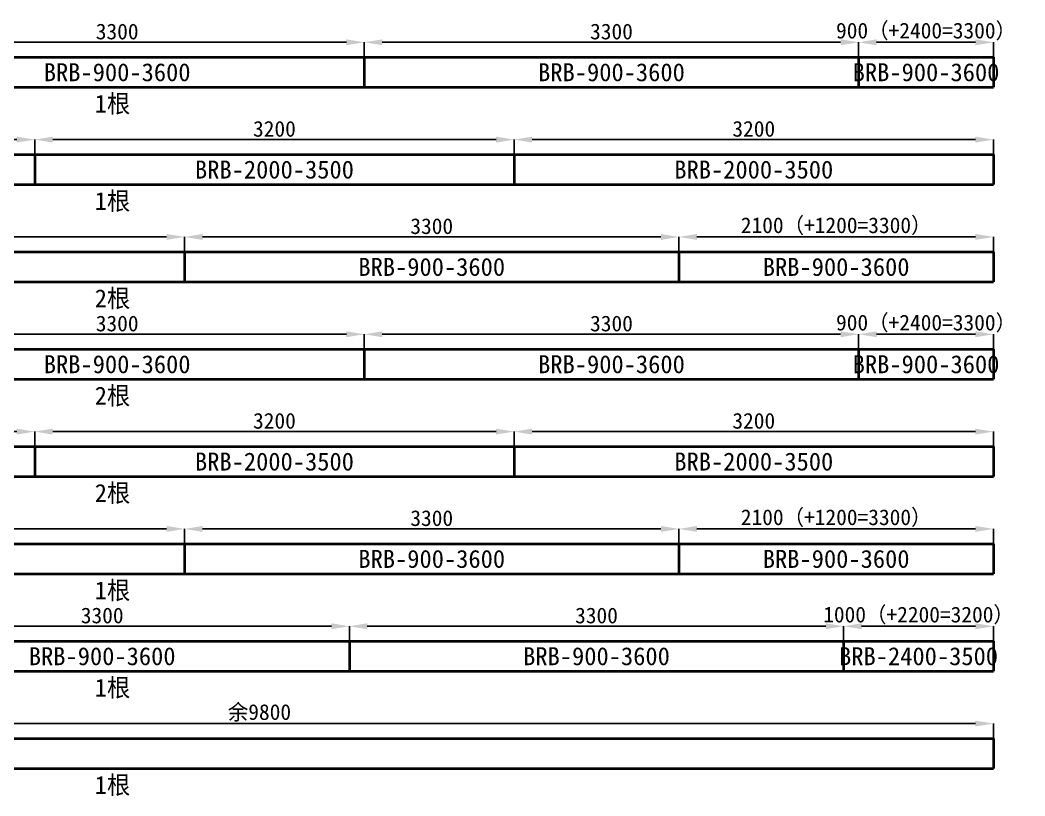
# Model space of a CAD drawing. Header units: metres. Extents: x -250 to 12310, y -21140 to 234.
# Drawn here: x 5502 to 12210, y -21083 to -15902 of the extents above; entities that cross this region are included whole.
import ezdxf
from ezdxf.enums import TextEntityAlignment as Align

# ---------------------------------------------------------------- set-up
doc = ezdxf.new("R2010")
doc.units = ezdxf.units.M
for name, color, linetype in [('DIMENSION', 3, 'Continuous'), ('TEXT', 3, 'Continuous'), ('TUBE', 3, 'Continuous')]:
    doc.layers.add(name, color=color, linetype=linetype)
doc.dimstyles.get("Standard").update_dxf_attribs({"dimscale": 30, "dimtxt": 3.5, "dimasz": 4, "dimexe": 1.25, "dimexo": 0, "dimtad": 1, "dimcen": 2.5, "dimazin": 3, "dimtfac": 1, "dimtmove": 0, "dimatfit": 3})

# ---------------------------------------------------------------- blocks, each defined once
blk = doc.blocks.new('_CLOSEDFILLED')
at = {"color": 0, "linetype": 'BYBLOCK'}
blk.add_solid([(-1, 0.164), (0, 0), (-1, -0.164)], dxfattribs=at)
blk = doc.blocks.new('*D132')
at = {"color": 3}
for p, q in [((4500, -16150), (4500, -16050)), ((7800, -16150), (7800, -16050))]:
    blk.add_line(p, q, dxfattribs=at)
at = {"color": 0}
blk.add_line((4620, -16050), (7680, -16050), dxfattribs=at)
at = {"layer": 'Defpoints'}
for p in [(4500, -16050), (4500, -16150), (7800, -16150)]:
    blk.add_point(p, dxfattribs=at)
at = {"layer": 'DIMENSION', "color": 0, "xscale": 120, "yscale": 120, "rotation": 180}
blk.add_blockref('_CLOSEDFILLED', (4500, -16050), dxfattribs=at)
at = {"layer": 'DIMENSION', "color": 0, "xscale": 120, "yscale": 120}
blk.add_blockref('_CLOSEDFILLED', (7800, -16050), dxfattribs=at)
at = {"layer": 'DIMENSION', "color": 3, "insert": (6150, -15978.75), "char_height": 105, "attachment_point": 5}
blk.add_mtext('3300', dxfattribs=at)
blk = doc.blocks.new('*D133')
at = {"color": 3}
for p, q in [((7800, -16150), (7800, -16050)), ((11100, -16150), (11100, -16050))]:
    blk.add_line(p, q, dxfattribs=at)
at = {"color": 0}
blk.add_line((7920, -16050), (10980, -16050), dxfattribs=at)
at = {"layer": 'Defpoints'}
for p in [(7800, -16050), (7800, -16150), (11100, -16150)]:
    blk.add_point(p, dxfattribs=at)
at = {"layer": 'DIMENSION', "color": 0, "xscale": 120, "yscale": 120, "rotation": 180}
blk.add_blockref('_CLOSEDFILLED', (7800, -16050), dxfattribs=at)
at = {"layer": 'DIMENSION', "color": 0, "xscale": 120, "yscale": 120}
blk.add_blockref('_CLOSEDFILLED', (11100, -16050), dxfattribs=at)
at = {"layer": 'DIMENSION', "color": 3, "insert": (9450, -15978.75), "char_height": 105, "attachment_point": 5}
blk.add_mtext('3300', dxfattribs=at)
blk = doc.blocks.new('*D134')
at = {"color": 3}
for p, q in [((11100, -16150), (11100, -16050)), ((12000, -16150), (12000, -16050))]:
    blk.add_line(p, q, dxfattribs=at)
at = {"color": 0}
blk.add_line((11220, -16050), (11880, -16050), dxfattribs=at)
at = {"layer": 'Defpoints'}
for p in [(11100, -16050), (11100, -16150), (12000, -16150)]:
    blk.add_point(p, dxfattribs=at)
at = {"layer": 'DIMENSION', "color": 0, "xscale": 120, "yscale": 120, "rotation": 180}
blk.add_blockref('_CLOSEDFILLED', (11100, -16050), dxfattribs=at)
at = {"layer": 'DIMENSION', "color": 0, "xscale": 120, "yscale": 120}
blk.add_blockref('_CLOSEDFILLED', (12000, -16050), dxfattribs=at)
at = {"layer": 'DIMENSION', "color": 3, "insert": (11550, -15978.75), "char_height": 105, "attachment_point": 5}
blk.add_mtext('900（+2400=3300）', dxfattribs=at)
blk = doc.blocks.new('*D137')
at = {"color": 3}
for p, q in [((2400, -16800), (2400, -16700)), ((5600, -16800), (5600, -16700))]:
    blk.add_line(p, q, dxfattribs=at)
at = {"color": 0}
blk.add_line((2520, -16700), (5480, -16700), dxfattribs=at)
at = {"layer": 'Defpoints'}
for p in [(2400, -16700), (2400, -16800), (5600, -16800)]:
    blk.add_point(p, dxfattribs=at)
at = {"layer": 'DIMENSION', "color": 0, "xscale": 120, "yscale": 120, "rotation": 180}
blk.add_blockref('_CLOSEDFILLED', (2400, -16700), dxfattribs=at)
at = {"layer": 'DIMENSION', "color": 0, "xscale": 120, "yscale": 120}
blk.add_blockref('_CLOSEDFILLED', (5600, -16700), dxfattribs=at)
at = {"layer": 'DIMENSION', "color": 3, "insert": (4000, -16628.75), "char_height": 105, "attachment_point": 5}
blk.add_mtext('3200', dxfattribs=at)
blk = doc.blocks.new('*D138')
at = {"color": 3}
for p, q in [((5600, -16800), (5600, -16700)), ((8800, -16800), (8800, -16700))]:
    blk.add_line(p, q, dxfattribs=at)
at = {"color": 0}
blk.add_line((5720, -16700), (8680, -16700), dxfattribs=at)
at = {"layer": 'Defpoints'}
for p in [(5600, -16700), (5600, -16800), (8800, -16800)]:
    blk.add_point(p, dxfattribs=at)
at = {"layer": 'DIMENSION', "color": 0, "xscale": 120, "yscale": 120, "rotation": 180}
blk.add_blockref('_CLOSEDFILLED', (5600, -16700), dxfattribs=at)
at = {"layer": 'DIMENSION', "color": 0, "xscale": 120, "yscale": 120}
blk.add_blockref('_CLOSEDFILLED', (8800, -16700), dxfattribs=at)
at = {"layer": 'DIMENSION', "color": 3, "insert": (7200, -16628.75), "char_height": 105, "attachment_point": 5}
blk.add_mtext('3200', dxfattribs=at)
blk = doc.blocks.new('*D139')
at = {"color": 3}
for p, q in [((8800, -16800), (8800, -16700)), ((12000, -16800), (12000, -16700))]:
    blk.add_line(p, q, dxfattribs=at)
at = {"color": 0}
blk.add_line((8920, -16700), (11880, -16700), dxfattribs=at)
at = {"layer": 'Defpoints'}
for p in [(8800, -16700), (8800, -16800), (12000, -16800)]:
    blk.add_point(p, dxfattribs=at)
at = {"layer": 'DIMENSION', "color": 0, "xscale": 120, "yscale": 120, "rotation": 180}
blk.add_blockref('_CLOSEDFILLED', (8800, -16700), dxfattribs=at)
at = {"layer": 'DIMENSION', "color": 0, "xscale": 120, "yscale": 120}
blk.add_blockref('_CLOSEDFILLED', (12000, -16700), dxfattribs=at)
at = {"layer": 'DIMENSION', "color": 3, "insert": (10400, -16628.75), "char_height": 105, "attachment_point": 5}
blk.add_mtext('3200', dxfattribs=at)
blk = doc.blocks.new('*D142')
at = {"color": 3}
for p, q in [((3300, -17450), (3300, -17350)), ((6600, -17450), (6600, -17350))]:
    blk.add_line(p, q, dxfattribs=at)
at = {"color": 0}
blk.add_line((3420, -17350), (6480, -17350), dxfattribs=at)
at = {"layer": 'Defpoints'}
for p in [(3300, -17350), (3300, -17450), (6600, -17450)]:
    blk.add_point(p, dxfattribs=at)
at = {"layer": 'DIMENSION', "color": 0, "xscale": 120, "yscale": 120, "rotation": 180}
blk.add_blockref('_CLOSEDFILLED', (3300, -17350), dxfattribs=at)
at = {"layer": 'DIMENSION', "color": 0, "xscale": 120, "yscale": 120}
blk.add_blockref('_CLOSEDFILLED', (6600, -17350), dxfattribs=at)
at = {"layer": 'DIMENSION', "color": 3, "insert": (4950, -17278.75), "char_height": 105, "attachment_point": 5}
blk.add_mtext('3300', dxfattribs=at)
blk = doc.blocks.new('*D143')
at = {"color": 3}
for p, q in [((6600, -17450), (6600, -17350)), ((9900, -17450), (9900, -17350))]:
    blk.add_line(p, q, dxfattribs=at)
at = {"color": 0}
blk.add_line((6720, -17350), (9780, -17350), dxfattribs=at)
at = {"layer": 'Defpoints'}
for p in [(6600, -17350), (6600, -17450), (9900, -17450)]:
    blk.add_point(p, dxfattribs=at)
at = {"layer": 'DIMENSION', "color": 0, "xscale": 120, "yscale": 120, "rotation": 180}
blk.add_blockref('_CLOSEDFILLED', (6600, -17350), dxfattribs=at)
at = {"layer": 'DIMENSION', "color": 0, "xscale": 120, "yscale": 120}
blk.add_blockref('_CLOSEDFILLED', (9900, -17350), dxfattribs=at)
at = {"layer": 'DIMENSION', "color": 3, "insert": (8250, -17278.75), "char_height": 105, "attachment_point": 5}
blk.add_mtext('3300', dxfattribs=at)
blk = doc.blocks.new('*D144')
at = {"color": 3}
for p, q in [((9900, -17450), (9900, -17350)), ((12000, -17450), (12000, -17350))]:
    blk.add_line(p, q, dxfattribs=at)
at = {"color": 0}
blk.add_line((10020, -17350), (11880, -17350), dxfattribs=at)
at = {"layer": 'Defpoints'}
for p in [(9900, -17350), (9900, -17450), (12000, -17450)]:
    blk.add_point(p, dxfattribs=at)
at = {"layer": 'DIMENSION', "color": 0, "xscale": 120, "yscale": 120, "rotation": 180}
blk.add_blockref('_CLOSEDFILLED', (9900, -17350), dxfattribs=at)
at = {"layer": 'DIMENSION', "color": 0, "xscale": 120, "yscale": 120}
blk.add_blockref('_CLOSEDFILLED', (12000, -17350), dxfattribs=at)
at = {"layer": 'DIMENSION', "color": 3, "insert": (10950, -17278.75), "char_height": 105, "attachment_point": 5}
blk.add_mtext('2100（+1200=3300）', dxfattribs=at)
blk = doc.blocks.new('*D148')
at = {"color": 3}
for p, q in [((4500, -18100), (4500, -18000)), ((7800, -18100), (7800, -18000))]:
    blk.add_line(p, q, dxfattribs=at)
at = {"color": 0}
blk.add_line((4620, -18000), (7680, -18000), dxfattribs=at)
at = {"layer": 'Defpoints'}
for p in [(4500, -18000), (4500, -18100), (7800, -18100)]:
    blk.add_point(p, dxfattribs=at)
at = {"layer": 'DIMENSION', "color": 0, "xscale": 120, "yscale": 120, "rotation": 180}
blk.add_blockref('_CLOSEDFILLED', (4500, -18000), dxfattribs=at)
at = {"layer": 'DIMENSION', "color": 0, "xscale": 120, "yscale": 120}
blk.add_blockref('_CLOSEDFILLED', (7800, -18000), dxfattribs=at)
at = {"layer": 'DIMENSION', "color": 3, "insert": (6150, -17928.75), "char_height": 105, "attachment_point": 5}
blk.add_mtext('3300', dxfattribs=at)
blk = doc.blocks.new('*D149')
at = {"color": 3}
for p, q in [((7800, -18100), (7800, -18000)), ((11100, -18100), (11100, -18000))]:
    blk.add_line(p, q, dxfattribs=at)
at = {"color": 0}
blk.add_line((7920, -18000), (10980, -18000), dxfattribs=at)
at = {"layer": 'Defpoints'}
for p in [(7800, -18000), (7800, -18100), (11100, -18100)]:
    blk.add_point(p, dxfattribs=at)
at = {"layer": 'DIMENSION', "color": 0, "xscale": 120, "yscale": 120, "rotation": 180}
blk.add_blockref('_CLOSEDFILLED', (7800, -18000), dxfattribs=at)
at = {"layer": 'DIMENSION', "color": 0, "xscale": 120, "yscale": 120}
blk.add_blockref('_CLOSEDFILLED', (11100, -18000), dxfattribs=at)
at = {"layer": 'DIMENSION', "color": 3, "insert": (9450, -17928.75), "char_height": 105, "attachment_point": 5}
blk.add_mtext('3300', dxfattribs=at)
blk = doc.blocks.new('*D150')
at = {"color": 3}
for p, q in [((11100, -18100), (11100, -18000)), ((12000, -18100), (12000, -18000))]:
    blk.add_line(p, q, dxfattribs=at)
at = {"color": 0}
blk.add_line((11220, -18000), (11880, -18000), dxfattribs=at)
at = {"layer": 'Defpoints'}
for p in [(11100, -18000), (11100, -18100), (12000, -18100)]:
    blk.add_point(p, dxfattribs=at)
at = {"layer": 'DIMENSION', "color": 0, "xscale": 120, "yscale": 120, "rotation": 180}
blk.add_blockref('_CLOSEDFILLED', (11100, -18000), dxfattribs=at)
at = {"layer": 'DIMENSION', "color": 0, "xscale": 120, "yscale": 120}
blk.add_blockref('_CLOSEDFILLED', (12000, -18000), dxfattribs=at)
at = {"layer": 'DIMENSION', "color": 3, "insert": (11550, -17928.75), "char_height": 105, "attachment_point": 5}
blk.add_mtext('900（+2400=3300）', dxfattribs=at)
blk = doc.blocks.new('*D153')
at = {"color": 3}
for p, q in [((2400, -18750), (2400, -18650)), ((5600, -18750), (5600, -18650))]:
    blk.add_line(p, q, dxfattribs=at)
at = {"color": 0}
blk.add_line((2520, -18650), (5480, -18650), dxfattribs=at)
at = {"layer": 'Defpoints'}
for p in [(2400, -18650), (2400, -18750), (5600, -18750)]:
    blk.add_point(p, dxfattribs=at)
at = {"layer": 'DIMENSION', "color": 0, "xscale": 120, "yscale": 120, "rotation": 180}
blk.add_blockref('_CLOSEDFILLED', (2400, -18650), dxfattribs=at)
at = {"layer": 'DIMENSION', "color": 0, "xscale": 120, "yscale": 120}
blk.add_blockref('_CLOSEDFILLED', (5600, -18650), dxfattribs=at)
at = {"layer": 'DIMENSION', "color": 3, "insert": (4000, -18578.75), "char_height": 105, "attachment_point": 5}
blk.add_mtext('3200', dxfattribs=at)
blk = doc.blocks.new('*D154')
at = {"color": 3}
for p, q in [((5600, -18750), (5600, -18650)), ((8800, -18750), (8800, -18650))]:
    blk.add_line(p, q, dxfattribs=at)
at = {"color": 0}
blk.add_line((5720, -18650), (8680, -18650), dxfattribs=at)
at = {"layer": 'Defpoints'}
for p in [(5600, -18650), (5600, -18750), (8800, -18750)]:
    blk.add_point(p, dxfattribs=at)
at = {"layer": 'DIMENSION', "color": 0, "xscale": 120, "yscale": 120, "rotation": 180}
blk.add_blockref('_CLOSEDFILLED', (5600, -18650), dxfattribs=at)
at = {"layer": 'DIMENSION', "color": 0, "xscale": 120, "yscale": 120}
blk.add_blockref('_CLOSEDFILLED', (8800, -18650), dxfattribs=at)
at = {"layer": 'DIMENSION', "color": 3, "insert": (7200, -18578.75), "char_height": 105, "attachment_point": 5}
blk.add_mtext('3200', dxfattribs=at)
blk = doc.blocks.new('*D155')
at = {"color": 3}
for p, q in [((8800, -18750), (8800, -18650)), ((12000, -18750), (12000, -18650))]:
    blk.add_line(p, q, dxfattribs=at)
at = {"color": 0}
blk.add_line((8920, -18650), (11880, -18650), dxfattribs=at)
at = {"layer": 'Defpoints'}
for p in [(8800, -18650), (8800, -18750), (12000, -18750)]:
    blk.add_point(p, dxfattribs=at)
at = {"layer": 'DIMENSION', "color": 0, "xscale": 120, "yscale": 120, "rotation": 180}
blk.add_blockref('_CLOSEDFILLED', (8800, -18650), dxfattribs=at)
at = {"layer": 'DIMENSION', "color": 0, "xscale": 120, "yscale": 120}
blk.add_blockref('_CLOSEDFILLED', (12000, -18650), dxfattribs=at)
at = {"layer": 'DIMENSION', "color": 3, "insert": (10400, -18578.75), "char_height": 105, "attachment_point": 5}
blk.add_mtext('3200', dxfattribs=at)
blk = doc.blocks.new('*D158')
at = {"color": 3}
for p, q in [((3300, -19400), (3300, -19300)), ((6600, -19400), (6600, -19300))]:
    blk.add_line(p, q, dxfattribs=at)
at = {"color": 0}
blk.add_line((3420, -19300), (6480, -19300), dxfattribs=at)
at = {"layer": 'Defpoints'}
for p in [(3300, -19300), (3300, -19400), (6600, -19400)]:
    blk.add_point(p, dxfattribs=at)
at = {"layer": 'DIMENSION', "color": 0, "xscale": 120, "yscale": 120, "rotation": 180}
blk.add_blockref('_CLOSEDFILLED', (3300, -19300), dxfattribs=at)
at = {"layer": 'DIMENSION', "color": 0, "xscale": 120, "yscale": 120}
blk.add_blockref('_CLOSEDFILLED', (6600, -19300), dxfattribs=at)
at = {"layer": 'DIMENSION', "color": 3, "insert": (4950, -19228.75), "char_height": 105, "attachment_point": 5}
blk.add_mtext('3300', dxfattribs=at)
blk = doc.blocks.new('*D159')
at = {"color": 3}
for p, q in [((6600, -19400), (6600, -19300)), ((9900, -19400), (9900, -19300))]:
    blk.add_line(p, q, dxfattribs=at)
at = {"color": 0}
blk.add_line((6720, -19300), (9780, -19300), dxfattribs=at)
at = {"layer": 'Defpoints'}
for p in [(6600, -19300), (6600, -19400), (9900, -19400)]:
    blk.add_point(p, dxfattribs=at)
at = {"layer": 'DIMENSION', "color": 0, "xscale": 120, "yscale": 120, "rotation": 180}
blk.add_blockref('_CLOSEDFILLED', (6600, -19300), dxfattribs=at)
at = {"layer": 'DIMENSION', "color": 0, "xscale": 120, "yscale": 120}
blk.add_blockref('_CLOSEDFILLED', (9900, -19300), dxfattribs=at)
at = {"layer": 'DIMENSION', "color": 3, "insert": (8250, -19228.75), "char_height": 105, "attachment_point": 5}
blk.add_mtext('3300', dxfattribs=at)
blk = doc.blocks.new('*D160')
at = {"color": 3}
for p, q in [((9900, -19400), (9900, -19300)), ((12000, -19400), (12000, -19300))]:
    blk.add_line(p, q, dxfattribs=at)
at = {"color": 0}
blk.add_line((10020, -19300), (11880, -19300), dxfattribs=at)
at = {"layer": 'Defpoints'}
for p in [(9900, -19300), (9900, -19400), (12000, -19400)]:
    blk.add_point(p, dxfattribs=at)
at = {"layer": 'DIMENSION', "color": 0, "xscale": 120, "yscale": 120, "rotation": 180}
blk.add_blockref('_CLOSEDFILLED', (9900, -19300), dxfattribs=at)
at = {"layer": 'DIMENSION', "color": 0, "xscale": 120, "yscale": 120}
blk.add_blockref('_CLOSEDFILLED', (12000, -19300), dxfattribs=at)
at = {"layer": 'DIMENSION', "color": 3, "insert": (10950, -19228.75), "char_height": 105, "attachment_point": 5}
blk.add_mtext('2100（+1200=3300）', dxfattribs=at)
blk = doc.blocks.new('*D164')
at = {"color": 3}
for p, q in [((4400, -20050), (4400, -19950)), ((7700, -20050), (7700, -19950))]:
    blk.add_line(p, q, dxfattribs=at)
at = {"color": 0}
blk.add_line((4520, -19950), (7580, -19950), dxfattribs=at)
at = {"layer": 'Defpoints'}
for p in [(4400, -19950), (4400, -20050), (7700, -20050)]:
    blk.add_point(p, dxfattribs=at)
at = {"layer": 'DIMENSION', "color": 0, "xscale": 120, "yscale": 120, "rotation": 180}
blk.add_blockref('_CLOSEDFILLED', (4400, -19950), dxfattribs=at)
at = {"layer": 'DIMENSION', "color": 0, "xscale": 120, "yscale": 120}
blk.add_blockref('_CLOSEDFILLED', (7700, -19950), dxfattribs=at)
at = {"layer": 'DIMENSION', "color": 3, "insert": (6050, -19878.75), "char_height": 105, "attachment_point": 5}
blk.add_mtext('3300', dxfattribs=at)
blk = doc.blocks.new('*D165')
at = {"color": 3}
for p, q in [((7700, -20050), (7700, -19950)), ((11000, -20050), (11000, -19950))]:
    blk.add_line(p, q, dxfattribs=at)
at = {"color": 0}
blk.add_line((7820, -19950), (10880, -19950), dxfattribs=at)
at = {"layer": 'Defpoints'}
for p in [(7700, -19950), (7700, -20050), (11000, -20050)]:
    blk.add_point(p, dxfattribs=at)
at = {"layer": 'DIMENSION', "color": 0, "xscale": 120, "yscale": 120, "rotation": 180}
blk.add_blockref('_CLOSEDFILLED', (7700, -19950), dxfattribs=at)
at = {"layer": 'DIMENSION', "color": 0, "xscale": 120, "yscale": 120}
blk.add_blockref('_CLOSEDFILLED', (11000, -19950), dxfattribs=at)
at = {"layer": 'DIMENSION', "color": 3, "insert": (9350, -19878.75), "char_height": 105, "attachment_point": 5}
blk.add_mtext('3300', dxfattribs=at)
blk = doc.blocks.new('*D166')
at = {"color": 3}
for p, q in [((11000, -20050), (11000, -19950)), ((12000, -20050), (12000, -19950))]:
    blk.add_line(p, q, dxfattribs=at)
at = {"color": 0}
blk.add_line((11120, -19950), (11880, -19950), dxfattribs=at)
at = {"layer": 'Defpoints'}
for p in [(11000, -19950), (11000, -20050), (12000, -20050)]:
    blk.add_point(p, dxfattribs=at)
at = {"layer": 'DIMENSION', "color": 0, "xscale": 120, "yscale": 120, "rotation": 180}
blk.add_blockref('_CLOSEDFILLED', (11000, -19950), dxfattribs=at)
at = {"layer": 'DIMENSION', "color": 0, "xscale": 120, "yscale": 120}
blk.add_blockref('_CLOSEDFILLED', (12000, -19950), dxfattribs=at)
at = {"layer": 'DIMENSION', "color": 3, "insert": (11500, -19878.75), "char_height": 105, "attachment_point": 5}
blk.add_mtext('1000（+2200=3200）', dxfattribs=at)
blk = doc.blocks.new('*D169')
at = {"color": 3}
for p, q in [((2200, -20700), (2200, -20600)), ((12000, -20700), (12000, -20600))]:
    blk.add_line(p, q, dxfattribs=at)
at = {"color": 0}
blk.add_line((2320, -20600), (11880, -20600), dxfattribs=at)
at = {"layer": 'Defpoints'}
for p in [(2200, -20600), (2200, -20700), (12000, -20700)]:
    blk.add_point(p, dxfattribs=at)
at = {"layer": 'DIMENSION', "color": 0, "xscale": 120, "yscale": 120, "rotation": 180}
blk.add_blockref('_CLOSEDFILLED', (2200, -20600), dxfattribs=at)
at = {"layer": 'DIMENSION', "color": 0, "xscale": 120, "yscale": 120}
blk.add_blockref('_CLOSEDFILLED', (12000, -20600), dxfattribs=at)
at = {"layer": 'DIMENSION', "color": 3, "insert": (7100, -20528.75), "char_height": 105, "attachment_point": 5}
blk.add_mtext('余9800', dxfattribs=at)

msp = doc.modelspace()

# ---------------------------------------------------------------- linework, layer by layer
at = {"layer": 'TUBE', "color": 7, "lineweight": 35}
for p, q in [((4500, -16150), (7800, -16150)), ((7800, -16150), (7800, -16350)), ((7800, -16150), (11100, -16150)), ((11100, -16150), (11100, -16350)), ((11100, -16150), (12000, -16150)), ((11100, -16150), (11100, -16350)), ((12000, -16150), (12000, -16350)), ((4500, -16350), (7800, -16350)), ((7800, -16350), (11100, -16350)), ((11100, -16350), (12000, -16350)), ((2400, -16800), (5600, -16800)), ((5600, -16800), (5600, -17000)), ((5600, -16800), (8800, -16800)), ((8800, -16800), (8800, -17000)), ((8800, -16800), (12000, -16800)), ((12000, -16800), (12000, -17000)), ((2400, -17000), (5600, -17000)), ((5600, -17000), (8800, -17000)), ((8800, -17000), (12000, -17000)), ((3300, -17450), (6600, -17450)), ((6600, -17450), (6600, -17650)), ((6600, -17450), (9900, -17450)), ((9900, -17450), (9900, -17650)), ((9900, -17450), (12000, -17450)), ((9900, -17450), (9900, -17650)), ((12000, -17450), (12000, -17650)), ((3300, -17650), (6600, -17650)), ((6600, -17650), (9900, -17650)), ((9900, -17650), (12000, -17650)), ((4500, -18100), (7800, -18100)), ((7800, -18100), (7800, -18300)), ((7800, -18100), (11100, -18100)), ((11100, -18100), (11100, -18300)), ((11100, -18100), (12000, -18100)), ((11100, -18100), (11100, -18300)), ((12000, -18100), (12000, -18300)), ((4500, -18300), (7800, -18300)), ((7800, -18300), (11100, -18300)), ((11100, -18300), (12000, -18300)), ((2400, -18750), (5600, -18750)), ((5600, -18750), (5600, -18950)), ((5600, -18750), (8800, -18750)), ((8800, -18750), (8800, -18950)), ((8800, -18750), (12000, -18750)), ((12000, -18750), (12000, -18950)), ((2400, -18950), (5600, -18950)), ((5600, -18950), (8800, -18950)), ((8800, -18950), (12000, -18950)), ((3300, -19400), (6600, -19400)), ((6600, -19400), (6600, -19600)), ((6600, -19400), (9900, -19400)), ((9900, -19400), (9900, -19600)), ((9900, -19400), (12000, -19400)), ((9900, -19400), (9900, -19600)), ((12000, -19400), (12000, -19600)), ((3300, -19600), (6600, -19600)), ((6600, -19600), (9900, -19600)), ((9900, -19600), (12000, -19600)), ((4400, -20050), (7700, -20050)), ((7700, -20050), (7700, -20250)), ((7700, -20050), (11000, -20050)), ((11000, -20050), (11000, -20250)), ((11000, -20050), (12000, -20050)), ((11000, -20050), (11000, -20250)), ((12000, -20050), (12000, -20250)), ((4400, -20250), (7700, -20250)), ((7700, -20250), (11000, -20250)), ((11000, -20250), (12000, -20250)), ((2200, -20700), (12000, -20700)), ((12000, -20700), (12000, -20900)), ((2200, -20900), (12000, -20900))]:
    msp.add_line(p, q, dxfattribs=at)

# ---------------------------------------------------------------- texts
at = {"layer": 'TEXT'}
for s, p in [('BRB-900-3600', (6150, -16250)), ('BRB-900-3600', (9450, -16250)), ('BRB-900-3600', (11550, -16250)), ('BRB-2000-3500', (7200, -16900)), ('BRB-2000-3500', (10400, -16900)), ('BRB-900-3600', (8250, -17550)), ('BRB-900-3600', (10950, -17550)), ('BRB-900-3600', (6150, -18200)), ('BRB-900-3600', (9450, -18200)), ('BRB-900-3600', (11550, -18200)), ('BRB-2000-3500', (7200, -18850)), ('BRB-2000-3500', (10400, -18850)), ('BRB-900-3600', (8250, -19500)), ('BRB-900-3600', (10950, -19500)), ('BRB-900-3600', (6050, -20150)), ('BRB-900-3600', (9350, -20150)), ('BRB-2400-3500', (11500, -20150))]:
    msp.add_text(s, height=120, dxfattribs=at).set_placement(p, align=Align.MIDDLE_CENTER)
for s, p in [('1根', (6000, -16520)), ('1根', (6000, -17170)), ('2根', (6000, -17820)), ('2根', (6000, -18470)), ('2根', (6000, -19120)), ('1根', (6000, -19770)), ('1根', (6000, -20420)), ('1根', (6000, -21070))]:
    msp.add_text(s, height=120, dxfattribs=at).set_placement(p)

# ---------------------------------------------------------------- dimensions: what is measured, and where the dimension line sits
at = {"layer": 'DIMENSION', "color": 3, "lineweight": 25}
for base, p1, p2, text, picture, middle in [((4500, -16050), (4500, -16150), (7800, -16150), '3300', '*D132', (6150, -15978.75)), ((7800, -16050), (7800, -16150), (11100, -16150), '3300', '*D133', (9450, -15978.75)), ((11100, -16050), (11100, -16150), (12000, -16150), '900（+2400=3300）', '*D134', (11550, -15978.75)), ((2400, -16700), (2400, -16800), (5600, -16800), '3200', '*D137', (4000, -16628.75)), ((5600, -16700), (5600, -16800), (8800, -16800), '3200', '*D138', (7200, -16628.75)), ((8800, -16700), (8800, -16800), (12000, -16800), '3200', '*D139', (10400, -16628.75)), ((3300, -17350), (3300, -17450), (6600, -17450), '3300', '*D142', (4950, -17278.75)), ((6600, -17350), (6600, -17450), (9900, -17450), '3300', '*D143', (8250, -17278.75)), ((9900, -17350), (9900, -17450), (12000, -17450), '2100（+1200=3300）', '*D144', (10950, -17278.75)), ((4500, -18000), (4500, -18100), (7800, -18100), '3300', '*D148', (6150, -17928.75)), ((7800, -18000), (7800, -18100), (11100, -18100), '3300', '*D149', (9450, -17928.75)), ((11100, -18000), (11100, -18100), (12000, -18100), '900（+2400=3300）', '*D150', (11550, -17928.75)), ((2400, -18650), (2400, -18750), (5600, -18750), '3200', '*D153', (4000, -18578.75)), ((5600, -18650), (5600, -18750), (8800, -18750), '3200', '*D154', (7200, -18578.75)), ((8800, -18650), (8800, -18750), (12000, -18750), '3200', '*D155', (10400, -18578.75)), ((3300, -19300), (3300, -19400), (6600, -19400), '3300', '*D158', (4950, -19228.75)), ((6600, -19300), (6600, -19400), (9900, -19400), '3300', '*D159', (8250, -19228.75)), ((9900, -19300), (9900, -19400), (12000, -19400), '2100（+1200=3300）', '*D160', (10950, -19228.75)), ((4400, -19950), (4400, -20050), (7700, -20050), '3300', '*D164', (6050, -19878.75)), ((7700, -19950), (7700, -20050), (11000, -20050), '3300', '*D165', (9350, -19878.75)), ((11000, -19950), (11000, -20050), (12000, -20050), '1000（+2200=3200）', '*D166', (11500, -19878.75)), ((2200, -20600), (2200, -20700), (12000, -20700), '余9800', '*D169', (7100, -20528.75))]:
    dim = msp.add_linear_dim(base=base, p1=p1, p2=p2, text=text, dimstyle='Standard', dxfattribs=at)
    dim.commit()
    dim.dimension.update_dxf_attribs({"geometry": picture, "text_midpoint": middle})

doc.saveas('drawing.dxf')
